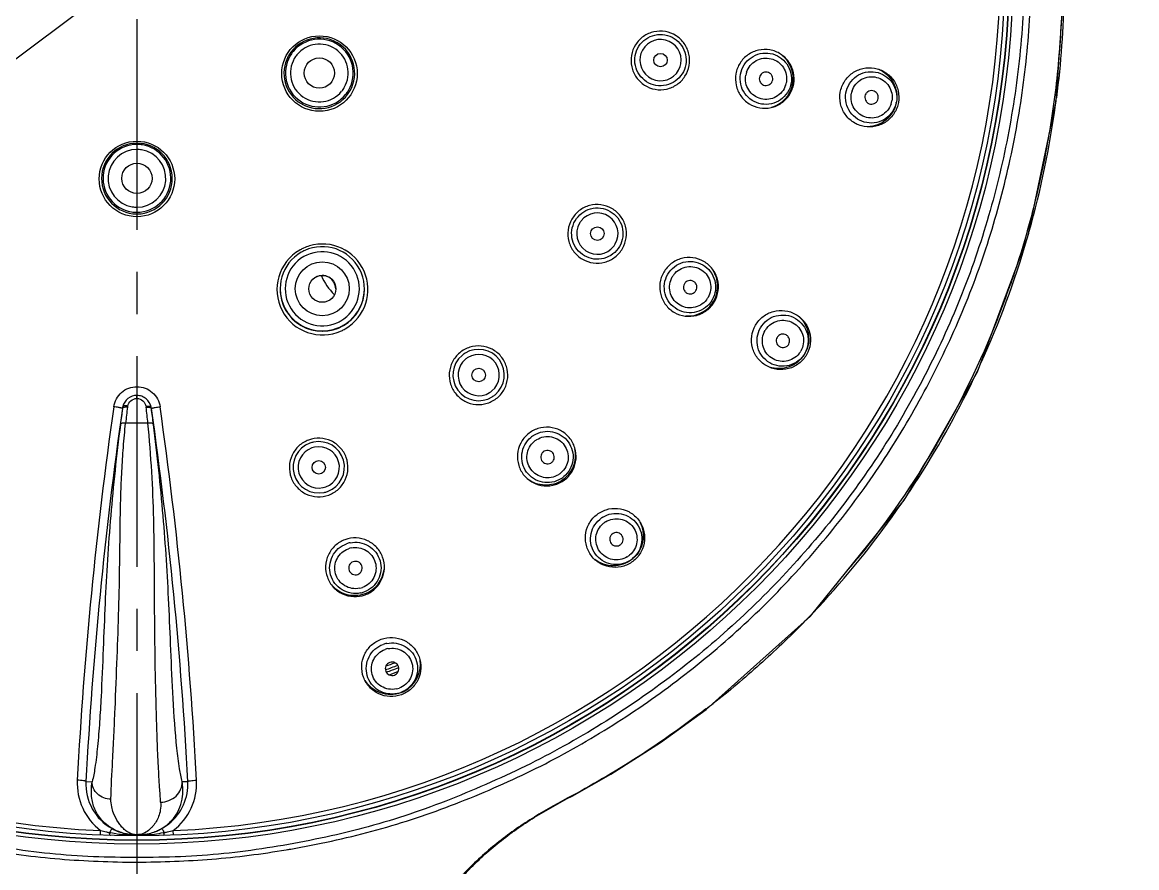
# Model space of a CAD drawing. Header units: millimetres. Extents: x 1664 to 1961, y 530 to 950.
# Drawn here: x 1748.3 to 1814.4, y 731.5 to 781.7 of the extents above; entities that cross this region are included whole.
import ezdxf

# ---------------------------------------------------------------- set-up
doc = ezdxf.new("R2010")
doc.units = ezdxf.units.MM
doc.header["$LTSCALE"] = 10
doc.header["$MEASUREMENT"] = 0
doc.linetypes.add('CENTER', pattern=[2, 1.25, -0.25, 0.25, -0.25])
doc.layers.get('0').update_dxf_attribs({"color": 2, "linetype": 'CONTINUOUS'})
doc.layers.add('1', color=1, linetype='CENTER')
doc.layers.add('D', color=2, linetype='CONTINUOUS')

msp = doc.modelspace()

# ---------------------------------------------------------------- linework, layer by layer
at = {"color": 7, "linetype": 'Continuous'}
for p, q in [((1763.582, 765.897), (1763.582, 765.904)), ((1768.582, 765.897), (1768.582, 765.904)), ((1755.082, 760.094), (1755.082, 759.574)), ((1755.734, 757.933), (1754.413, 757.933)), ((1752.06, 736.669), (1752.426, 736.65)), ((1757.77, 736.652), (1758.104, 736.669)), ((1752.912, 733.479), (1752.923, 733.749)), ((1755.082, 733.433), (1755.082, 733.504)), ((1757.252, 733.479), (1757.241, 733.749))]:
    msp.add_line(p, q, dxfattribs=at)
for points in [[(1788.865, 740.941), (1795.051, 746.473), (1800.623, 753.366), (1804.959, 760.985), (1807.963, 769), (1809.632, 777.04), (1810.082, 783.688)], [(1780.909, 735.794), (1783.201, 737.09), (1786.161, 738.986), (1788.865, 740.941)]]:
    msp.add_lwpolyline(points, dxfattribs=at)
for centre, radius in [((1755.082, 784.933), 51.988), ((1755.082, 784.933), 51.769), ((1755.082, 784.933), 51.748), ((1755.082, 784.933), 51.5), ((1765.915, 778.678), 2.241), ((1786.157, 779.477), 0.4), ((1765.907, 778.71), 0.9), ((1755.082, 772.423), 2.241), ((1755.082, 772.46), 0.9), ((1782.409, 769.179), 0.4), ((1766.082, 765.906), 1.6), ((1766.082, 765.902), 0.8), ((1775.365, 760.785), 0.4), ((1765.874, 755.306), 0.4)]:
    msp.add_circle(centre, radius, dxfattribs=at)
for centre, radius, start, end in [((1755.082, 784.933), 51.229, 90, 267.5844), ((1755.082, 784.933), 51.229, 272.41559, 89.61754), ((1765.907, 778.698), 2.1, 60.72369, 149.42027), ((1765.907, 778.709), 2.012, 330.00081, 140.71234), ((1765.907, 778.71), 1.713, 330.00108, 140.71207), ((1765.911, 778.704), 2.093, 58.83501, 60.72584), ((1765.907, 778.698), 2.1, 330.52774, 58.83828), ((1786.157, 779.477), 1.225, 349.99146, 161.81961), ((1765.894, 778.706), 2.084, 149.41701, 149.99955), ((1765.91, 778.707), 2.016, 140.71957, 149.99203), ((1765.91, 778.708), 1.716, 140.71957, 149.99203), ((1786.158, 779.477), 1.227, 161.82845, 169.99469), ((1792.256, 778.383), 1.773, 349.9769, 51.67002), ((1765.907, 778.698), 2.1, 151.28139, 239.32757), ((1765.907, 778.709), 2.012, 150.00081, 320.71234), ((1765.896, 778.704), 2.087, 150.00013, 151.28907), ((1765.907, 778.71), 1.713, 150.00115, 320.712), ((1786.157, 779.477), 1.225, 169.99144, 341.81964), ((1786.155, 779.477), 1.227, 341.82845, 349.99469), ((1792.423, 778.37), 1.228, 161.82979, 169.9948), ((1765.905, 778.712), 1.716, 320.71957, 329.99203), ((1792.258, 778.381), 1.771, 286.2732, 348.19998), ((1792.414, 778.371), 1.228, 341.82979, 349.9948), ((1792.27, 778.38), 1.759, 348.14845, 349.99863), ((1765.907, 778.698), 2.1, 241.05393, 328.75909), ((1765.905, 778.71), 2.016, 320.71957, 329.99203), ((1765.919, 778.691), 2.087, 328.75182, 329.9992), ((1765.921, 778.69), 2.084, 329.99973, 330.53098), ((1798.691, 777.263), 1.231, 161.8444, 169.99498), ((1751.628, 784.736), 58.505, 352.22758, 352.63973), ((1765.904, 778.692), 2.093, 239.32584, 241.05733), ((1798.67, 777.265), 1.231, 341.8444, 349.99498), ((1798.418, 777.293), 1.761, 348.25119, 349.99876), ((1754.84, 784.244), 55.255, 344.33562, 352.28214), ((1755.082, 772.448), 2.1, 270.85746, 269.13874), ((1755.082, 772.459), 2.012, 89.99943, 260.7128), ((1755.082, 772.455), 2.016, 80.7201, 89.99239), ((1755.082, 772.46), 1.713, 89.9998, 260.71243), ((1755.082, 772.459), 2.012, 269.99914, 80.71309), ((1755.082, 772.457), 1.716, 80.7201, 89.99239), ((1755.082, 772.46), 1.713, 269.9998, 80.71243), ((1755.082, 772.463), 1.716, 260.7201, 269.99239), ((1755.082, 772.462), 2.016, 260.7201, 269.99239), ((1755.082, 772.433), 2.085, 269.13212, 270.86402), ((1782.41, 769.179), 1.227, 141.82806, 149.99448), ((1782.409, 769.18), 1.225, 329.99345, 141.81955), ((1782.409, 769.179), 1.225, 149.99345, 321.81955), ((1756.534, 783.831), 53.513, 343.72499, 344.27145), ((1766.092, 765.863), 2.698, 300.85253, 106.57446), ((1782.407, 769.18), 1.227, 321.82806, 329.99448), ((1755.352, 784.185), 54.747, 335.55384, 343.71635), ((1766.092, 765.863), 2.698, 120.00133, 294.61263), ((1766.082, 765.904), 2.5, 120.00044, 294.63863), ((1766.081, 765.882), 2.677, 119.3541, 119.99987), ((1766.091, 765.863), 2.698, 114.3839, 119.34869), ((1766.083, 765.903), 2.501, 114.63997, 119.99818), ((1766.095, 765.856), 2.706, 106.59205, 114.38857), ((1766.083, 765.905), 2.201, 114.63997, 119.99818), ((1766.082, 765.904), 2.5, 300.00044, 114.63863), ((1766.082, 765.906), 2.2, 300.0004, 114.6391), ((1766.082, 765.906), 2.2, 120.00039, 294.6391), ((1766.082, 765.89), 0.8, 0.81447, 119.99933), ((1769.223, 768.08), 3.491, 203.7223, 225.90246), ((1787.919, 765.996), 1.228, 141.82893, 149.99457), ((1787.773, 766.064), 1.773, 331.54584, 31.9776), ((1766.082, 765.88), 2.5, 179.47076, 0.40271), ((1766.082, 765.897), 2.5, 180.19011, 291.85511), ((1758.077, 783.222), 51.74, 338.31451, 340.73711), ((1766.081, 765.897), 2.501, 340.77889, 348.42763), ((1766.08, 765.898), 2.502, 348.42601, 354.80131), ((1787.911, 766), 1.228, 321.82893, 329.99457), ((1787.785, 766.056), 1.758, 330.00057, 331.58565), ((1766.082, 765.897), 2.5, 299.99816, 336.67125), ((1766.082, 765.898), 2.5, 336.66038, 340.76679), ((1787.773, 766.061), 1.77, 266.24479, 313.68372), ((1787.762, 766.071), 1.786, 313.7168, 328.14185), ((1787.785, 766.056), 1.759, 328.16585, 329.99844), ((1766.081, 765.907), 2.201, 294.63997, 299.99818), ((1766.077, 765.908), 2.512, 291.85771, 294.70187), ((1766.081, 765.905), 2.501, 294.63997, 299.99818), ((1766.084, 765.895), 2.497, 294.6978, 299.99226), ((1766.096, 765.857), 2.691, 294.5906, 299.99115), ((1766.107, 765.837), 2.668, 300.00027, 300.86034), ((1793.431, 762.812), 1.231, 141.84306, 149.99474), ((1775.361, 760.787), 1.524, 129.99327, 301.82237), ((1775.363, 760.785), 1.526, 121.82791, 129.99442), ((1775.362, 760.787), 1.524, 309.99327, 121.82237), ((1775.365, 760.785), 1.225, 309.99551, 121.82013), ((1793.413, 762.821), 1.231, 321.84306, 329.99474), ((1793.191, 762.932), 1.761, 328.25347, 329.99855), ((1793.191, 762.932), 1.761, 330.00064, 331.64626), ((1775.365, 760.785), 1.225, 129.99551, 301.82013), ((1775.366, 760.783), 1.227, 121.82791, 129.99442), ((1755.566, 784.09), 54.512, 334.42453, 335.55189), ((1755.355, 784.196), 54.749, 326.92956, 334.41953), ((1775.363, 760.786), 1.227, 301.82791, 309.99442), ((1775.36, 760.789), 1.526, 301.82791, 309.99442), ((2000.11, 723.648), 248.911, 171.85723, 176.98385), ((2000.488, 723.577), 248.774, 171.85922, 176.98321), ((1923.373, 736.637), 170.596, 172.53387, 172.85514), ((1755.082, 758.683), 0.868, 164.38859, 171.94809), ((1823.04, 750.437), 69.036, 172.9808, 173.76669), ((1755.075, 758.806), 0.557, 165.42173, 173.04939), ((1668.824, 748.992), 87.368, 5.87346, 6.49555), ((1755.082, 758.683), 0.868, 8.05191, 13.6037), ((1587.649, 736.696), 169.738, 7.15953, 7.48392), ((1508.66, 723.477), 249.793, 3.02726, 8.13032), ((1509.18, 723.562), 249.788, 3.02542, 8.13359), ((1765.872, 755.309), 1.524, 109.99503, 281.82364), ((1765.873, 755.307), 1.526, 101.828, 109.99455), ((1765.873, 755.309), 1.524, 289.99503, 101.82364), ((1779.446, 755.917), 1.528, 121.82841, 129.9945), ((1779.454, 755.909), 1.228, 121.82841, 129.9945), ((1765.874, 755.306), 1.225, 109.99722, 281.82145), ((1765.875, 755.304), 1.227, 101.828, 109.99455), ((1765.874, 755.306), 1.225, 289.99722, 101.82145), ((1779.346, 756.021), 1.772, 311.56868, 12.35362), ((1779.449, 755.915), 1.228, 301.82841, 309.9945), ((1779.439, 755.926), 1.528, 301.82841, 309.9945), ((1779.355, 756.01), 1.758, 308.20032, 309.99843), ((1779.355, 756.009), 1.758, 310.00055, 311.60876), ((1765.874, 755.307), 1.227, 281.828, 289.99455), ((1755.731, 783.953), 54.301, 324.91292, 326.92776), ((1765.872, 755.311), 1.526, 281.828, 289.99455), ((1755.978, 783.773), 53.996, 317.09563, 324.91903), ((1783.532, 751.046), 1.531, 121.84218, 129.99466), ((1783.545, 751.031), 1.231, 121.84218, 129.99466), ((1768.046, 749.336), 1.528, 101.8283, 109.99461), ((1768.05, 749.325), 1.228, 101.8283, 109.99461), ((1783.532, 751.046), 1.231, 301.84218, 309.99466), ((1783.515, 751.064), 1.531, 301.84218, 309.99466), ((1783.368, 751.225), 1.761, 308.26511, 309.99851), ((1783.368, 751.225), 1.76, 310.0006, 311.65304), ((1756.843, 783.267), 52.861, 320.02646, 320.91757), ((1767.993, 749.466), 1.772, 291.60732, 352.70246), ((1768.047, 749.333), 1.228, 281.8283, 289.99461), ((1768.042, 749.346), 1.528, 281.8283, 289.99461), ((1767.998, 749.452), 1.758, 290.00073, 291.6484), ((1758.516, 781.427), 50.539, 315.61956, 317.08414), ((1770.22, 743.361), 1.531, 101.84186, 109.99475), ((1770.227, 743.342), 1.231, 101.84186, 109.99475), ((1755.082, 784.933), 44.175, 289.50311, 290.51472), ((1755.082, 784.933), 43.975, 289.65806, 290.35875), ((1755.082, 784.933), 44.325, 289.50163, 290.51068), ((1770.133, 743.594), 1.769, 306.26748, 7.98883), ((1755.082, 784.933), 44.525, 289.59254, 290.41772), ((1770.22, 743.36), 1.231, 281.84186, 289.99475), ((1770.121, 743.609), 1.788, 291.69498, 306.26735), ((1770.211, 743.383), 1.531, 281.84186, 289.99475), ((1770.133, 743.584), 1.76, 290.00075, 291.66907), ((1773.89, 761.431), 25.352, 306.16554, 307.3885), ((1755.081, 736.558), 3.542, 176.97736, 232.4557), ((1755.081, 736.51), 3.026, 176.98409, 240.93589), ((1755.083, 736.51), 3.025, 308.65147, 3.0179), ((1755.082, 736.558), 3.543, 307.546, 3.0343), ((1755.075, 736.52), 3.039, 300.72859, 308.6526), ((1756.403, 748.128), 14.794, 256.39443, 257.79003), ((1756.462, 748.391), 15.063, 257.7805, 258.49291), ((1755.255, 741.384), 7.96, 256.9485, 257.51248), ((1755.095, 736.535), 3.054, 240.93541, 246.25033), ((1755.085, 736.51), 3.027, 246.24492, 258.14379), ((1755.084, 736.506), 3.023, 258.13116, 262.3152), ((1755.082, 736.494), 3.011, 262.32761, 269.99623), ((1755.082, 736.493), 3.01, 270.00479, 273.7854), ((1755.082, 736.491), 3.008, 273.77781, 277.74623), ((1755.08, 736.505), 3.023, 277.75789, 281.83658), ((1755.079, 736.51), 3.027, 281.82314, 293.75251), ((1755.069, 736.535), 3.054, 293.74712, 299.06463), ((1755.202, 736.187), 2.679, 298.66979, 301.07639), ((1755.095, 736.488), 3.001, 299.06872, 300.71722), ((1755.191, 736.205), 2.701, 301.07897, 302.55717), ((1754.923, 741.321), 7.895, 282.48709, 283.05514), ((1755.278, 736.073), 2.542, 302.51393, 309.0555), ((1753.822, 747.814), 14.475, 281.49419, 282.24502), ((1755.255, 736.1), 2.578, 309.07475, 309.73319), ((1753.495, 749.27), 15.966, 282.28525, 282.94031), ((1753.792, 748.044), 14.705, 282.88154, 283.565), ((1754.115, 791.303), 59.511, 279.50747, 279.76894)]:
    msp.add_arc(centre, radius, start, end, dxfattribs=at)
for points, start_tangent, end_tangent in [([(1755.082, 838.008), (1750.166, 837.78), (1745.293, 837.091), (1740.505, 835.956), (1735.84, 834.39), (1731.343, 832.39), (1727.053, 829.98), (1722.998, 827.192), (1719.22, 824.038), (1712.626, 816.746), (1707.487, 808.364), (1705.511, 803.857), (1703.97, 799.184), (1702.879, 794.386), (1702.219, 789.509), (1702.005, 784.594), (1702.28, 779.681), (1703.003, 774.814), (1704.159, 770.031), (1705.756, 765.377), (1707.784, 760.893), (1710.212, 756.613), (1713.027, 752.577), (1716.206, 748.821), (1719.718, 745.374), (1723.536, 742.27), (1727.62, 739.525), (1729.752, 738.297), (1731.942, 737.173), (1734.181, 736.152), (1736.463, 735.229), (1738.784, 734.411), (1741.143, 733.712), (1745.95, 732.655)], (-0.999985, 0.005387), (0.985224, -0.171268)), ([(1764.212, 732.655), (1769.02, 733.707), (1771.379, 734.408), (1773.699, 735.23), (1775.979, 736.155), (1778.22, 737.173), (1780.411, 738.294), (1782.543, 739.522), (1786.625, 742.27), (1790.445, 745.372), (1793.957, 748.819), (1797.136, 752.576), (1799.952, 756.612), (1802.379, 760.892), (1804.407, 765.375), (1806.004, 770.029), (1807.16, 774.812), (1807.884, 779.68), (1808.158, 784.592), (1807.944, 789.508), (1807.285, 794.385), (1806.194, 799.183), (1804.653, 803.856), (1802.677, 808.363), (1797.538, 816.745), (1790.944, 824.038), (1787.166, 827.192), (1783.111, 829.98), (1774.324, 834.39), (1769.659, 835.956), (1764.87, 837.091), (1759.998, 837.78), (1755.082, 838.008)], (0.985499, 0.16968), (-0.999984, -0.005616)), ([(1755.082, 732.153), (1752.498, 732.2), (1749.92, 732.382), (1747.358, 732.715), (1744.813, 733.166), (1739.803, 734.429), (1734.961, 736.233), (1730.298, 738.459), (1725.876, 741.133), (1721.723, 744.209), (1717.89, 747.676), (1714.416, 751.502), (1711.334, 755.651), (1708.679, 760.085), (1706.462, 764.754), (1704.718, 769.619), (1703.465, 774.633), (1702.69, 779.743), (1702.415, 784.903), (1702.689, 790.064), (1703.454, 795.175), (1704.701, 800.191), (1706.447, 805.055), (1711.318, 814.158), (1714.391, 818.314), (1717.858, 822.146), (1721.684, 825.621), (1725.836, 828.698), (1730.267, 831.359), (1734.933, 833.581), (1755.082, 837.612)], (-1, -0.000134), (1, -0.000163)), ([(1755.082, 837.612), (1775.231, 833.581), (1779.897, 831.359), (1784.328, 828.698), (1788.48, 825.621), (1792.306, 822.146), (1795.773, 818.314), (1798.846, 814.158), (1803.717, 805.055), (1805.463, 800.191), (1806.71, 795.175), (1807.475, 790.064), (1807.749, 784.903), (1807.474, 779.742), (1806.699, 774.633), (1805.446, 769.619), (1803.702, 764.754), (1801.485, 760.085), (1798.83, 755.651), (1795.748, 751.502), (1792.273, 747.676), (1788.441, 744.209), (1784.288, 741.133), (1779.866, 738.459), (1775.203, 736.233), (1770.361, 734.429), (1765.351, 733.166), (1762.806, 732.715), (1760.243, 732.382), (1757.666, 732.2), (1755.082, 732.153)], (1, 0.000164), (-1, 0.00013)), ([(1809.994, 783.69), (1809.755, 779.228), (1809.158, 774.799), (1808.213, 770.431), (1806.921, 766.153)], (-0.016656, -0.999861), (-0.329839, -0.944037)), ([(1810.08, 783.444), (1809.962, 780.336), (1809.65, 777.241)], (-0.01001, -0.99995), (-0.12811, -0.99176)), ([(1787.853, 779.154), (1787.838, 779.833), (1787.565, 780.455), (1787.075, 780.924), (1786.443, 781.169), (1785.765, 781.154), (1785.145, 780.881), (1784.676, 780.391), (1784.43, 779.758)], (0.173648, 0.984808), (-0.173648, -0.984808)), ([(1784.651, 779.741), (1784.867, 780.295), (1785.278, 780.725), (1785.822, 780.964), (1786.417, 780.977), (1786.971, 780.762), (1787.4, 780.35), (1787.64, 779.806), (1787.653, 779.212)], (0.173651, 0.984807), (-0.173651, -0.984807)), ([(1794.06, 778.06), (1794.046, 778.741), (1793.772, 779.364), (1793.282, 779.834), (1792.648, 780.081), (1791.969, 780.066), (1791.347, 779.791), (1790.877, 779.299), (1790.631, 778.665)], (0.173648, 0.984808), (-0.173648, -0.984808)), ([(1790.906, 778.637), (1791.121, 779.191), (1791.532, 779.62), (1792.075, 779.86), (1792.669, 779.873), (1793.222, 779.657), (1793.651, 779.246), (1793.89, 778.702), (1793.903, 778.107)], (0.173651, 0.984807), (-0.173651, -0.984807)), ([(1784.43, 779.758), (1784.444, 779.079), (1784.717, 778.458), (1785.207, 777.989), (1785.839, 777.743), (1786.516, 777.758), (1787.137, 778.031), (1787.607, 778.521), (1787.853, 779.154)], (-0.173648, -0.984808), (0.173648, 0.984808)), ([(1787.653, 779.212), (1787.437, 778.657), (1787.026, 778.228), (1786.482, 777.989), (1785.887, 777.976), (1785.333, 778.191), (1784.904, 778.602), (1784.664, 779.147), (1784.651, 779.741)], (-0.173651, -0.984807), (0.173651, 0.984807)), ([(1791.256, 778.753), (1791.477, 779.153), (1791.828, 779.444), (1792.261, 779.586), (1792.717, 779.559), (1793.13, 779.367), (1793.445, 779.037), (1793.617, 778.615), (1793.623, 778.158)], (0.311929, 0.950105), (-0.173651, -0.984807)), ([(1790.631, 778.665), (1790.646, 777.984), (1790.919, 777.361), (1791.409, 776.89), (1792.042, 776.644), (1792.721, 776.659), (1793.343, 776.933), (1793.813, 777.425), (1794.06, 778.06)], (-0.173648, -0.984808), (0.173648, 0.984808)), ([(1793.903, 778.107), (1793.688, 777.553), (1793.277, 777.123), (1792.733, 776.884), (1792.14, 776.871), (1791.586, 777.087), (1791.157, 777.498), (1790.918, 778.042), (1790.906, 778.637)], (-0.173651, -0.984807), (0.173651, 0.984807)), ([(1793.581, 777.988), (1793.36, 777.589), (1793.009, 777.298), (1792.575, 777.156), (1792.12, 777.183), (1791.706, 777.374), (1791.392, 777.704), (1791.219, 778.127), (1791.214, 778.584)], (-0.311929, -0.950105), (0.173651, 0.984807)), ([(1792.025, 778.44), (1792.028, 778.284), (1792.091, 778.141), (1792.204, 778.033), (1792.349, 777.977), (1792.505, 777.98), (1792.647, 778.043), (1792.755, 778.156), (1792.812, 778.301)], (-0.173651, -0.984807), (0.173651, 0.984807)), ([(1792.812, 778.301), (1792.808, 778.457), (1792.746, 778.6), (1792.633, 778.708), (1792.488, 778.765), (1792.332, 778.761), (1792.189, 778.698), (1792.082, 778.586), (1792.025, 778.44)], (0.173651, 0.984807), (-0.173651, -0.984807)), ([(1796.825, 777.572), (1797.073, 778.211), (1797.546, 778.707), (1798.172, 778.983), (1798.855, 778.999), (1799.492, 778.751), (1799.985, 778.277), (1800.26, 777.65), (1800.274, 776.964)], (0.173648, 0.984808), (-0.173648, -0.984808)), ([(1797.162, 777.531), (1797.377, 778.085), (1797.787, 778.515), (1798.329, 778.754), (1798.922, 778.768), (1799.474, 778.552), (1799.901, 778.141), (1800.139, 777.597), (1800.152, 777.002)], (0.173651, 0.984807), (-0.173651, -0.984807)), ([(1797.521, 777.646), (1797.741, 778.046), (1798.092, 778.337), (1798.524, 778.479), (1798.978, 778.452), (1799.391, 778.261), (1799.705, 777.931), (1799.877, 777.508), (1799.882, 777.052)], (0.311689, 0.950184), (-0.173651, -0.984807)), ([(1799.085, 778.934), (1799.589, 778.617), (1799.96, 778.15), (1800.155, 777.585), (1800.152, 776.987)], (0.924557, -0.381043), (-0.173651, -0.984807)), ([(1800.274, 776.964), (1800.026, 776.325), (1799.553, 775.83), (1798.928, 775.553), (1798.245, 775.538), (1797.608, 775.786), (1797.115, 776.26), (1796.84, 776.887), (1796.825, 777.572)], (-0.173648, -0.984808), (0.173648, 0.984808)), ([(1800.152, 777.002), (1799.937, 776.448), (1799.527, 776.019), (1798.985, 775.779), (1798.392, 775.766), (1797.84, 775.981), (1797.413, 776.392), (1797.174, 776.937), (1797.162, 777.531)], (-0.173651, -0.984807), (0.173651, 0.984807)), ([(1799.84, 776.882), (1799.619, 776.482), (1799.269, 776.191), (1798.836, 776.049), (1798.382, 776.076), (1797.97, 776.267), (1797.656, 776.597), (1797.484, 777.02), (1797.479, 777.477)], (-0.311689, -0.950184), (0.173651, 0.984807)), ([(1798.288, 777.333), (1798.291, 777.177), (1798.354, 777.035), (1798.466, 776.927), (1798.611, 776.87), (1798.766, 776.874), (1798.909, 776.936), (1799.016, 777.049), (1799.073, 777.195)], (-0.173651, -0.984807), (0.173651, 0.984807)), ([(1799.073, 777.195), (1799.07, 777.351), (1799.007, 777.494), (1798.895, 777.601), (1798.75, 777.658), (1798.594, 777.654), (1798.452, 777.592), (1798.345, 777.479), (1798.288, 777.333)], (0.173651, 0.984807), (-0.173651, -0.984807)), ([(1800.142, 776.935), (1799.927, 776.383), (1799.543, 775.934), (1799.033, 775.636), (1798.454, 775.523)], (-0.203604, -0.979053), (-0.999699, -0.024517)), ([(1783.9, 768.295), (1784.118, 768.938), (1784.074, 769.615), (1783.774, 770.223), (1783.265, 770.67), (1782.623, 770.888), (1781.946, 770.843), (1781.337, 770.543), (1780.89, 770.033)], (0.5, 0.866025), (-0.5, -0.866025)), ([(1781.085, 769.942), (1781.477, 770.39), (1782.01, 770.652), (1782.603, 770.691), (1783.166, 770.5), (1783.613, 770.108), (1783.876, 769.575), (1783.915, 768.982), (1783.724, 768.418)], (0.500005, 0.866022), (-0.500005, -0.866022)), ([(1780.89, 770.033), (1780.671, 769.39), (1780.716, 768.713), (1781.015, 768.104), (1781.525, 767.657), (1782.167, 767.439), (1782.843, 767.484), (1783.452, 767.784), (1783.9, 768.295)], (-0.5, -0.866025), (0.5, 0.866025)), ([(1783.724, 768.418), (1783.332, 767.971), (1782.799, 767.708), (1782.205, 767.67), (1781.642, 767.861), (1781.196, 768.253), (1780.933, 768.786), (1780.894, 769.379), (1781.085, 769.942)], (-0.500005, -0.866022), (0.500005, 0.866022)), ([(1789.359, 765.143), (1789.578, 765.788), (1789.534, 766.467), (1789.234, 767.077), (1788.723, 767.525), (1788.08, 767.743), (1787.402, 767.698), (1786.792, 767.396), (1786.343, 766.884)], (0.5, 0.866025), (-0.5, -0.866025)), ([(1786.585, 766.765), (1786.977, 767.212), (1787.509, 767.475), (1788.102, 767.515), (1788.665, 767.324), (1789.111, 766.932), (1789.373, 766.399), (1789.412, 765.806), (1789.221, 765.243)], (0.500005, 0.866022), (-0.500005, -0.866022)), ([(1786.954, 766.755), (1787.298, 767.055), (1787.727, 767.208), (1788.183, 767.193), (1788.602, 767.013), (1788.925, 766.691), (1789.108, 766.273), (1789.125, 765.817), (1788.975, 765.386)], (0.618084, 0.786112), (-0.500005, -0.866022)), ([(1786.343, 766.884), (1786.124, 766.239), (1786.168, 765.561), (1786.468, 764.951), (1786.978, 764.502), (1787.621, 764.284), (1788.3, 764.329), (1788.91, 764.631), (1789.359, 765.143)], (-0.5, -0.866025), (0.5, 0.866025)), ([(1789.221, 765.243), (1788.829, 764.795), (1788.296, 764.532), (1787.703, 764.493), (1787.141, 764.684), (1786.694, 765.076), (1786.432, 765.609), (1786.393, 766.202), (1786.585, 766.765)], (-0.500005, -0.866022), (0.500005, 0.866022)), ([(1788.877, 765.241), (1788.533, 764.941), (1788.103, 764.788), (1787.647, 764.803), (1787.228, 764.984), (1786.905, 765.305), (1786.722, 765.723), (1786.705, 766.179), (1786.856, 766.61)], (-0.618084, -0.786112), (0.500005, 0.866022)), ([(1787.569, 766.198), (1787.519, 766.05), (1787.529, 765.894), (1787.598, 765.755), (1787.715, 765.652), (1787.863, 765.602), (1788.018, 765.612), (1788.158, 765.681), (1788.261, 765.798)], (-0.500005, -0.866022), (0.500005, 0.866022)), ([(1788.261, 765.798), (1788.311, 765.946), (1788.301, 766.102), (1788.232, 766.242), (1788.115, 766.345), (1787.967, 766.395), (1787.812, 766.384), (1787.672, 766.315), (1787.569, 766.198)], (0.500005, 0.866022), (-0.500005, -0.866022)), ([(1791.79, 763.739), (1792.242, 764.255), (1792.856, 764.559), (1793.538, 764.605), (1794.186, 764.385), (1794.699, 763.934), (1795, 763.321), (1795.044, 762.637), (1794.823, 761.988)], (0.5, 0.866025), (-0.5, -0.866025)), ([(1792.086, 763.587), (1792.478, 764.034), (1793.01, 764.297), (1793.602, 764.337), (1794.163, 764.147), (1794.608, 763.755), (1794.87, 763.223), (1794.907, 762.63), (1794.716, 762.067)], (0.500005, 0.866022), (-0.500005, -0.866022)), ([(1792.463, 763.572), (1792.807, 763.872), (1793.236, 764.026), (1793.691, 764.011), (1794.108, 763.831), (1794.431, 763.51), (1794.613, 763.092), (1794.63, 762.636), (1794.479, 762.206)], (0.617892, 0.786263), (-0.500005, -0.866022)), ([(1794.377, 764.248), (1794.738, 763.788), (1794.929, 763.236), (1794.93, 762.65), (1794.741, 762.096)], (0.739162, -0.673528), (-0.474928, -0.880025)), ([(1806.155, 764.104), (1802.549, 756.71), (1797.875, 749.941)], (-0.369453, -0.92925), (-0.630433, -0.776244)), ([(1794.823, 761.988), (1794.372, 761.472), (1793.758, 761.168), (1793.076, 761.123), (1792.428, 761.342), (1791.915, 761.793), (1791.613, 762.407), (1791.57, 763.09), (1791.79, 763.739)], (-0.5, -0.866025), (0.5, 0.866025)), ([(1794.716, 762.067), (1794.324, 761.62), (1793.792, 761.356), (1793.2, 761.317), (1792.639, 761.507), (1792.194, 761.898), (1791.933, 762.431), (1791.895, 763.024), (1792.086, 763.587)], (-0.500005, -0.866022), (0.500005, 0.866022)), ([(1794.381, 762.061), (1794.037, 761.76), (1793.608, 761.607), (1793.153, 761.621), (1792.735, 761.802), (1792.413, 762.123), (1792.231, 762.54), (1792.214, 762.996), (1792.365, 763.427)], (-0.617892, -0.786263), (0.500005, 0.866022)), ([(1793.077, 763.016), (1793.027, 762.868), (1793.036, 762.712), (1793.105, 762.573), (1793.222, 762.47), (1793.369, 762.42), (1793.524, 762.43), (1793.664, 762.5), (1793.767, 762.617)], (-0.500005, -0.866022), (0.500005, 0.866022)), ([(1793.767, 762.617), (1793.817, 762.765), (1793.807, 762.92), (1793.739, 763.06), (1793.622, 763.163), (1793.475, 763.213), (1793.319, 763.202), (1793.18, 763.133), (1793.077, 763.016)], (0.500005, 0.866022), (-0.500005, -0.866022)), ([(1774.237, 762.104), (1773.812, 761.575), (1773.622, 760.924), (1773.696, 760.25), (1774.021, 759.655), (1774.55, 759.231), (1775.201, 759.041), (1775.876, 759.115), (1776.472, 759.442)], (-0.766044, -0.642788), (0.766044, 0.642788)), ([(1776.472, 759.442), (1776.897, 759.971), (1777.087, 760.623), (1777.013, 761.297), (1776.687, 761.891), (1776.158, 762.316), (1775.507, 762.505), (1774.832, 762.431), (1774.237, 762.104)], (0.766044, 0.642788), (-0.766044, -0.642788)), ([(1794.688, 762.006), (1794.298, 761.561), (1793.783, 761.27), (1793.202, 761.165), (1792.619, 761.257)], (-0.526148, -0.850393), (-0.947746, 0.319025)), ([(1753.709, 758.903), (1753.864, 759.371), (1754.173, 759.755), (1754.597, 760.007), (1755.082, 760.094)], (0.141415, 0.98995), (1, -0.000174)), ([(1755.082, 760.094), (1755.568, 760.006), (1755.991, 759.755), (1756.301, 759.37), (1756.456, 758.903)], (1, 0.000012), (0.140837, -0.990033)), ([(1755.082, 759.574), (1754.552, 759.386), (1754.245, 758.916)], (-1, -0.000606), (-0.26576, -0.964039)), ([(1754.536, 758.946), (1754.727, 759.26), (1755.082, 759.397)], (0.274508, 0.961585), (0.999956, -0.009335)), ([(1755.926, 758.887), (1755.624, 759.377), (1755.37, 759.523), (1755.082, 759.574)], (-0.232126, 0.972686), (-1, 0.000208)), ([(1755.082, 759.397), (1755.082, 759.456), (1755.082, 759.574)], (0.003486, 0.999994), (-0.010257, 0.999947)), ([(1755.082, 759.397), (1755.44, 759.253), (1755.623, 758.928)], (1, 0.000466), (0.231895, -0.972741)), ([(1754.068, 758.844), (1753.991, 758.858), (1753.709, 758.903)], (-0.982069, 0.188522), (-0.98999, 0.14114)), ([(1754.222, 758.804), (1754.21, 758.811), (1754.18, 758.82), (1754.132, 758.831), (1754.068, 758.844)], (-0.339562, 0.940584), (-0.982069, 0.188522)), ([(1754.522, 758.873), (1754.318, 758.866), (1754.252, 758.84), (1754.223, 758.804)], (-0.994466, 0.105062), (-0.208141, -0.978099)), ([(1754.536, 758.946), (1754.342, 758.963), (1754.277, 758.947), (1754.245, 758.916)], (-0.975554, 0.219758), (-0.33601, -0.941858)), ([(1755.623, 758.928), (1755.827, 758.938), (1755.894, 758.919), (1755.926, 758.887)], (0.98381, 0.179215), (0.304078, -0.952647)), ([(1755.623, 758.928), (1755.631, 758.876)], (0.205833, -0.978587), (0.110703, -0.993854)), ([(1755.631, 758.876), (1755.843, 758.867), (1755.912, 758.841), (1755.941, 758.804)], (0.995355, 0.096268), (0.209409, -0.977828)), ([(1755.942, 758.804), (1755.953, 758.811), (1755.983, 758.82), (1756.029, 758.831), (1756.091, 758.843)], (0.339795, 0.940499), (0.981802, 0.189908)), ([(1756.091, 758.843), (1756.168, 758.858), (1756.456, 758.903)], (0.981802, 0.189908), (0.989991, 0.141132)), ([(1754.413, 757.933), (1754.201, 757.922), (1754.132, 757.894), (1754.101, 757.856)], (-0.995778, 0.091798), (-0.213324, -0.976982)), ([(1756.064, 757.851), (1756.032, 757.891), (1755.959, 757.92), (1755.734, 757.933)], (-0.214423, 0.976741), (-0.996363, -0.085213)), ([(1754.101, 757.856), (1753.783, 755.118), (1753.525, 752.441), (1753.331, 749.823), (1753.192, 747.224), (1753.08, 744.538), (1752.952, 741.685), (1752.864, 740.201), (1752.744, 738.736), (1752.589, 737.471), (1752.426, 736.65)], (-0.124391, -0.992233), (-0.255824, -0.966723)), ([(1753.538, 735.618), (1753.64, 737.876), (1753.715, 739.399), (1753.785, 740.973), (1753.909, 744.032), (1754.007, 746.905), (1754.062, 749.629), (1754.096, 752.32), (1754.129, 753.687), (1754.189, 755.077), (1754.279, 756.493), (1754.413, 757.933)], (0.018591, 0.999827), (0.116546, 0.993185)), ([(1756.491, 735.435), (1756.429, 736.313), (1756.357, 737.567), (1756.289, 739.083), (1756.236, 740.679), (1756.168, 743.802), (1756.134, 746.734), (1756.116, 749.505), (1756.077, 752.237), (1755.963, 755.034), (1755.734, 757.933)], (-0.059816, 0.998209), (-0.100503, 0.994937)), ([(1757.77, 736.652), (1757.61, 737.418), (1757.452, 738.633), (1757.234, 741.582), (1757.095, 744.465), (1756.975, 747.188), (1756.833, 749.808), (1756.639, 752.428), (1756.064, 757.851)], (-0.251565, 0.96784), (-0.124676, 0.992197)), ([(1778.285, 757.281), (1777.858, 756.75), (1777.667, 756.097), (1777.741, 755.421), (1778.067, 754.825), (1778.597, 754.4), (1779.25, 754.211), (1779.926, 754.285), (1780.523, 754.613)], (-0.766044, -0.642788), (0.766044, 0.642788)), ([(1780.523, 754.613), (1780.95, 755.144), (1781.141, 755.797), (1781.067, 756.473), (1780.741, 757.069), (1780.211, 757.494), (1779.558, 757.683), (1778.882, 757.608), (1778.285, 757.281)], (0.766044, 0.642788), (-0.766044, -0.642788)), ([(1778.64, 757.215), (1779.17, 757.42), (1779.738, 757.416), (1780.264, 757.205), (1780.677, 756.815), (1780.918, 756.302), (1780.954, 755.735), (1780.78, 755.195), (1780.421, 754.755)], (0.84968, 0.527299), (-0.766049, -0.642782)), ([(1765.274, 756.93), (1764.694, 756.578), (1764.292, 756.031), (1764.131, 755.372), (1764.234, 754.702), (1764.585, 754.122), (1765.132, 753.721), (1765.792, 753.56), (1766.463, 753.663)], (-0.939693, -0.34202), (0.939693, 0.34202)), ([(1766.463, 753.663), (1767.044, 754.016), (1767.445, 754.563), (1767.606, 755.222), (1767.503, 755.892), (1767.151, 756.471), (1766.604, 756.872), (1765.945, 757.033), (1765.274, 756.93)], (0.939693, 0.34202), (-0.939693, -0.34202)), ([(1780.244, 754.628), (1779.715, 754.423), (1779.147, 754.427), (1778.621, 754.638), (1778.208, 755.028), (1777.967, 755.541), (1777.931, 756.108), (1778.105, 756.648), (1778.464, 757.088)], (-0.84968, -0.527299), (0.766049, 0.642782)), ([(1780.096, 754.872), (1779.67, 754.708), (1779.214, 754.711), (1778.791, 754.88), (1778.459, 755.193), (1778.266, 755.606), (1778.237, 756.062), (1778.376, 756.496), (1778.665, 756.849)], (-0.84968, -0.527299), (0.766049, 0.642782)), ([(1778.807, 756.952), (1779.233, 757.116), (1779.689, 757.113), (1780.112, 756.944), (1780.444, 756.63), (1780.638, 756.218), (1780.667, 755.762), (1780.527, 755.328), (1780.238, 754.974)], (0.84968, 0.527299), (-0.766049, -0.642782)), ([(1779.195, 756.218), (1779.097, 756.096), (1779.053, 755.947), (1779.145, 755.655), (1779.416, 755.514), (1779.572, 755.531), (1779.708, 755.606)], (-0.766049, -0.642782), (0.766049, 0.642782)), ([(1779.708, 755.606), (1779.806, 755.728), (1779.85, 755.877), (1779.758, 756.169), (1779.487, 756.31), (1779.332, 756.293), (1779.195, 756.218)], (0.766049, 0.642782), (-0.766049, -0.642782)), ([(1780.442, 754.628), (1779.961, 754.358), (1779.42, 754.25), (1778.872, 754.312), (1778.371, 754.541)], (-0.785842, -0.618427), (-0.834352, 0.551232)), ([(1782.328, 752.462), (1782.929, 752.792), (1783.61, 752.868), (1784.267, 752.678), (1784.8, 752.25), (1785.128, 751.651), (1785.201, 750.971), (1785.009, 750.314), (1784.579, 749.779)], (0.766044, 0.642788), (-0.766044, -0.642788)), ([(1784.579, 749.779), (1783.978, 749.449), (1783.298, 749.374), (1782.641, 749.564), (1782.107, 749.991), (1781.779, 750.591), (1781.706, 751.271), (1781.899, 751.928), (1782.328, 752.462)], (-0.766044, -0.642788), (0.766044, 0.642788)), ([(1784.323, 749.764), (1783.794, 749.559), (1783.227, 749.562), (1782.701, 749.773), (1782.289, 750.161), (1782.049, 750.674), (1782.014, 751.239), (1782.188, 751.779), (1782.548, 752.219)], (-0.849554, -0.527501), (0.766049, 0.642782)), ([(1782.724, 752.347), (1783.253, 752.551), (1783.82, 752.548), (1784.346, 752.338), (1784.758, 751.949), (1784.998, 751.437), (1785.033, 750.871), (1784.859, 750.331), (1784.499, 749.892)], (0.849554, 0.527501), (-0.766049, -0.642782)), ([(1782.896, 752.076), (1783.322, 752.241), (1783.777, 752.238), (1784.2, 752.069), (1784.531, 751.757), (1784.724, 751.345), (1784.752, 750.89), (1784.613, 750.456), (1784.323, 750.103)], (0.849554, 0.527501), (-0.766049, -0.642782)), ([(1784.93, 752.059), (1785.113, 751.504), (1785.105, 750.918), (1784.906, 750.367), (1784.538, 749.91)], (0.466483, -0.88453), (-0.747194, -0.664606)), ([(1784.182, 750), (1783.756, 749.836), (1783.3, 749.838), (1782.878, 750.007), (1782.547, 750.32), (1782.354, 750.732), (1782.325, 751.186), (1782.465, 751.621), (1782.754, 751.974)], (-0.849554, -0.527501), (0.766049, 0.642782)), ([(1783.283, 751.344), (1783.185, 751.222), (1783.141, 751.073), (1783.158, 750.918), (1783.232, 750.781), (1783.354, 750.684), (1783.503, 750.641), (1783.658, 750.658), (1783.795, 750.733)], (-0.766049, -0.642782), (0.766049, 0.642782)), ([(1783.795, 750.733), (1783.893, 750.855), (1783.937, 751.004), (1783.92, 751.159), (1783.845, 751.295), (1783.724, 751.393), (1783.575, 751.436), (1783.419, 751.419), (1783.283, 751.344)], (0.766049, 0.642782), (-0.766049, -0.642782)), ([(1767.428, 751.012), (1766.846, 750.659), (1766.443, 750.111), (1766.281, 749.451), (1766.383, 748.78), (1766.736, 748.199), (1767.285, 747.798), (1767.946, 747.636), (1768.619, 747.74)], (-0.939693, -0.34202), (0.939693, 0.34202)), ([(1768.355, 747.851), (1767.787, 747.84), (1767.255, 748.037), (1766.833, 748.416), (1766.578, 748.923), (1766.527, 749.488), (1766.687, 750.032), (1767.035, 750.481), (1767.523, 750.771)], (-0.978785, -0.204889), (0.939694, 0.342016)), ([(1768.619, 747.74), (1769.201, 748.093), (1769.604, 748.642), (1769.766, 749.302), (1769.663, 749.973), (1769.311, 750.554), (1768.762, 750.955), (1768.101, 751.116), (1767.428, 751.012)], (0.939693, 0.34202), (-0.939693, -0.34202)), ([(1767.733, 750.831), (1768.3, 750.842), (1768.832, 750.644), (1769.255, 750.265), (1769.509, 749.758), (1769.56, 749.193), (1769.401, 748.649), (1769.053, 748.2), (1768.564, 747.91)], (0.978785, 0.204889), (-0.939694, -0.342016)), ([(1768.299, 748.131), (1767.843, 748.122), (1767.415, 748.281), (1767.075, 748.585), (1766.871, 748.993), (1766.83, 749.447), (1766.958, 749.885), (1767.238, 750.245), (1767.63, 750.479)], (-0.978785, -0.204889), (0.939694, 0.342016)), ([(1767.799, 750.527), (1768.255, 750.535), (1768.683, 750.376), (1769.022, 750.072), (1769.227, 749.664), (1769.268, 749.21), (1769.139, 748.773), (1768.86, 748.412), (1768.467, 748.179)], (0.978785, 0.204889), (-0.939694, -0.342016)), ([(1767.912, 749.704), (1767.779, 749.623), (1767.686, 749.497), (1767.649, 749.346), (1767.673, 749.192), (1767.754, 749.059), (1767.88, 748.966), (1768.031, 748.929), (1768.185, 748.953)], (-0.939694, -0.342016), (0.939694, 0.342016)), ([(1768.185, 748.953), (1768.319, 749.034), (1768.411, 749.16), (1768.448, 749.311), (1768.425, 749.465), (1768.344, 749.599), (1768.218, 749.691), (1768.066, 749.728), (1767.912, 749.704)], (0.939694, 0.342016), (-0.939694, -0.342016)), ([(1784.458, 749.843), (1783.939, 749.559), (1783.357, 749.461), (1782.775, 749.56), (1782.259, 749.845)], (-0.785143, -0.619315), (-0.78239, 0.622789)), ([(1768.599, 747.801), (1768.054, 747.695), (1767.504, 747.762), (1767.002, 747.996), (1766.597, 748.373)], (-0.939694, -0.342016), (-0.615627, 0.788038)), ([(1794.637, 746.079), (1792.037, 743.601), (1790.681, 742.419), (1789.284, 741.289)], (-0.699483, -0.714649), (-0.794682, -0.607026)), ([(1770.777, 741.811), (1770.1, 741.706), (1769.434, 741.868), (1768.882, 742.271), (1768.527, 742.855), (1768.423, 743.531), (1768.587, 744.195), (1768.993, 744.746), (1769.579, 745.102)], (-0.939693, -0.34202), (0.939693, 0.34202)), ([(1770.525, 741.885), (1769.958, 741.874), (1769.426, 742.071), (1769.004, 742.448), (1768.75, 742.954), (1768.7, 743.518), (1768.86, 744.061), (1769.208, 744.509), (1769.696, 744.799)], (-0.978737, -0.20512), (0.939694, 0.342016)), ([(1769.579, 745.102), (1770.257, 745.206), (1770.922, 745.045), (1771.475, 744.641), (1771.829, 744.057), (1771.933, 743.382), (1771.769, 742.718), (1771.363, 742.166), (1770.777, 741.811)], (0.939693, 0.34202), (-0.939693, -0.34202)), ([(1769.905, 744.859), (1770.473, 744.87), (1771.005, 744.673), (1771.427, 744.296), (1771.681, 743.79), (1771.731, 743.226), (1771.571, 742.682), (1771.223, 742.235), (1770.735, 741.945)], (0.978737, 0.20512), (-0.939694, -0.342016)), ([(1770.473, 742.156), (1770.016, 742.147), (1769.589, 742.305), (1769.25, 742.608), (1769.046, 743.015), (1769.005, 743.468), (1769.134, 743.905), (1769.414, 744.265), (1769.806, 744.498)], (-0.978737, -0.20512), (0.939694, 0.342016)), ([(1769.974, 744.546), (1770.431, 744.555), (1770.858, 744.397), (1771.198, 744.093), (1771.402, 743.687), (1771.442, 743.234), (1771.313, 742.797), (1771.034, 742.437), (1770.641, 742.204)], (0.978737, 0.20512), (-0.939694, -0.342016)), ([(1770.087, 743.726), (1769.954, 743.645), (1769.861, 743.519), (1769.824, 743.368), (1769.848, 743.214), (1769.928, 743.081), (1770.054, 742.989), (1770.206, 742.952), (1770.36, 742.976)], (-0.939694, -0.342016), (0.939694, 0.342016)), ([(1770.36, 742.976), (1770.493, 743.057), (1770.586, 743.183), (1770.623, 743.334), (1770.599, 743.488), (1770.519, 743.621), (1770.393, 743.712), (1770.242, 743.749), (1770.087, 743.726)], (0.939694, 0.342016), (-0.939694, -0.342016)), ([(1770.735, 741.929), (1770.141, 741.822), (1769.546, 741.92), (1769.019, 742.211), (1768.621, 742.662)], (-0.939694, -0.342016), (-0.524754, 0.851254)), ([(1788.85, 740.965), (1784.979, 738.23), (1780.901, 735.814)], (-0.796995, -0.603986), (-0.880069, -0.474847)), ([(1788.865, 740.941), (1788.862, 740.948), (1788.85, 740.965)], (0.797721, 0.603027), (-0.568788, 0.822484)), ([(1752.06, 736.669), (1752.049, 736.679), (1752.02, 736.689), (1751.972, 736.7), (1751.908, 736.711), (1751.741, 736.73), (1751.544, 736.744)], (-0.045073, 0.998984), (-0.99861, 0.052705)), ([(1753.999, 733.685), (1753.073, 734.288), (1752.615, 734.943), (1752.406, 735.661), (1752.426, 736.65)], (-0.930781, 0.365577), (0.171246, 0.985228)), ([(1753.538, 735.618), (1753.109, 735.696), (1752.747, 735.92), (1752.507, 736.255), (1752.426, 736.65)], (-0.999999, -0.001215), (0.012857, 0.999917)), ([(1756.491, 735.435), (1756.985, 735.534), (1757.402, 735.801), (1757.678, 736.193), (1757.77, 736.652)], (0.999881, 0.015449), (-0.01537, 0.999882)), ([(1756.903, 734.117), (1757.347, 734.6), (1757.628, 735.136), (1757.786, 735.783), (1757.77, 736.652)], (0.769019, 0.639226), (-0.156708, 0.987645)), ([(1758.104, 736.669), (1758.114, 736.679), (1758.144, 736.689), (1758.192, 736.7), (1758.256, 736.711), (1758.423, 736.73), (1758.62, 736.744)], (0.045026, 0.998986), (0.99861, 0.052704)), ([(1754.871, 733.526), (1754.661, 733.595), (1754.527, 733.667), (1754.33, 733.822), (1754.154, 734.009), (1753.985, 734.231), (1753.692, 734.791), (1753.585, 735.157), (1753.538, 735.618)], (-0.983687, 0.179889), (-0.010428, 0.999946)), ([(1780.901, 735.814), (1778.669, 734.554), (1776.567, 733.088), (1774.658, 731.38), (1772.976, 729.45), (1771.589, 727.298), (1770.59, 724.944), (1769.965, 722.464), (1769.616, 719.933)], (-0.884508, -0.466525), (-0.096218, -0.99536)), ([(1769.821, 719.886), (1770.161, 722.411), (1770.763, 724.883), (1771.724, 727.231), (1773.063, 729.395), (1774.703, 731.345), (1776.589, 733.065), (1778.677, 734.536), (1780.907, 735.795)], (0.09464, 0.995512), (0.881362, 0.472442)), ([(1780.908, 735.794), (1780.907, 735.799), (1780.901, 735.814)], (0.990201, 0.13965), (-0.417889, 0.908498)), ([(1756.491, 735.435), (1756.47, 734.957), (1756.37, 734.582), (1756.026, 734.013)], (0.08272, -0.996573), (-0.650715, -0.759322)), ([(1753.611, 733.865), (1753.606, 733.862), (1753.596, 733.851), (1753.582, 733.832), (1753.564, 733.804), (1753.516, 733.729), (1753.457, 733.63)], (-0.927945, 0.372717), (-0.506015, -0.862525)), ([(1753.505, 733.457), (1753.489, 733.469), (1753.475, 733.504), (1753.457, 733.63)], (-0.999529, 0.030689), (-0.06119, 0.998126)), ([(1755.082, 733.451), (1754.692, 733.459), (1754.303, 733.49), (1753.917, 733.539), (1753.534, 733.613)], (-0.99967, -0.02568), (-0.976353, 0.216182)), ([(1754.463, 733.547), (1754.332, 733.578), (1753.999, 733.685)], (-0.978584, 0.205847), (-0.930781, 0.365577)), ([(1754.871, 733.526), (1754.463, 733.547)], (-0.995218, -0.097679), (-0.979395, 0.201952)), ([(1755.082, 733.504), (1755.016, 733.506), (1754.871, 733.526)], (-0.999943, 0.010666), (-0.979563, 0.20114)), ([(1755.293, 733.526), (1755.252, 733.518), (1755.082, 733.504)], (-0.978695, -0.205319), (-0.999962, -0.008713)), ([(1755.624, 733.469), (1755.082, 733.451)], (-0.997301, -0.07342), (-0.999683, 0.025171)), ([(1756.026, 734.013), (1755.891, 733.868), (1755.293, 733.526)], (-0.650715, -0.759322), (-0.991024, -0.133684)), ([(1755.293, 733.526), (1755.699, 733.547)], (0.99518, -0.098063), (0.97952, 0.201347)), ([(1756.118, 733.52), (1755.624, 733.469)], (-0.990545, -0.137187), (-0.997301, -0.07342)), ([(1755.7, 733.547), (1755.83, 733.577), (1756.162, 733.685)], (0.978698, 0.205305), (0.931112, 0.364733)), ([(1756.63, 733.613), (1756.118, 733.52)], (-0.976354, -0.216177), (-0.990545, -0.137187)), ([(1756.162, 733.685), (1756.251, 733.721), (1756.488, 733.836)], (0.931112, 0.364733), (0.877397, 0.479766)), ([(1756.553, 733.865), (1756.558, 733.862), (1756.568, 733.851), (1756.582, 733.832), (1756.6, 733.804), (1756.648, 733.729), (1756.707, 733.63)], (0.928135, 0.372245), (0.506011, -0.862527)), ([(1756.659, 733.457), (1756.675, 733.469), (1756.689, 733.504), (1756.707, 733.63)], (0.999533, 0.030553), (0.061222, 0.998124)), ([(1745.95, 732.655), (1750.499, 732.064), (1755.082, 731.867)], (0.985224, -0.171268), (0.999862, -0.01659)), ([(1755.082, 731.867), (1759.529, 732.057), (1763.945, 732.61)], (0.999815, 0.019211), (0.986263, 0.165181))]:
    msp.add_spline(points, degree=3, dxfattribs=dict(at, start_tangent=start_tangent, end_tangent=end_tangent))
at = {"layer": '1'}
msp.add_line((1755.082, 841.907), (1755.082, 582.347), dxfattribs=at)
at = {"layer": 'D'}
msp.add_line((1707.318, 749.258), (1814.416, 829.239), dxfattribs=at)

doc.saveas('drawing.dxf')
